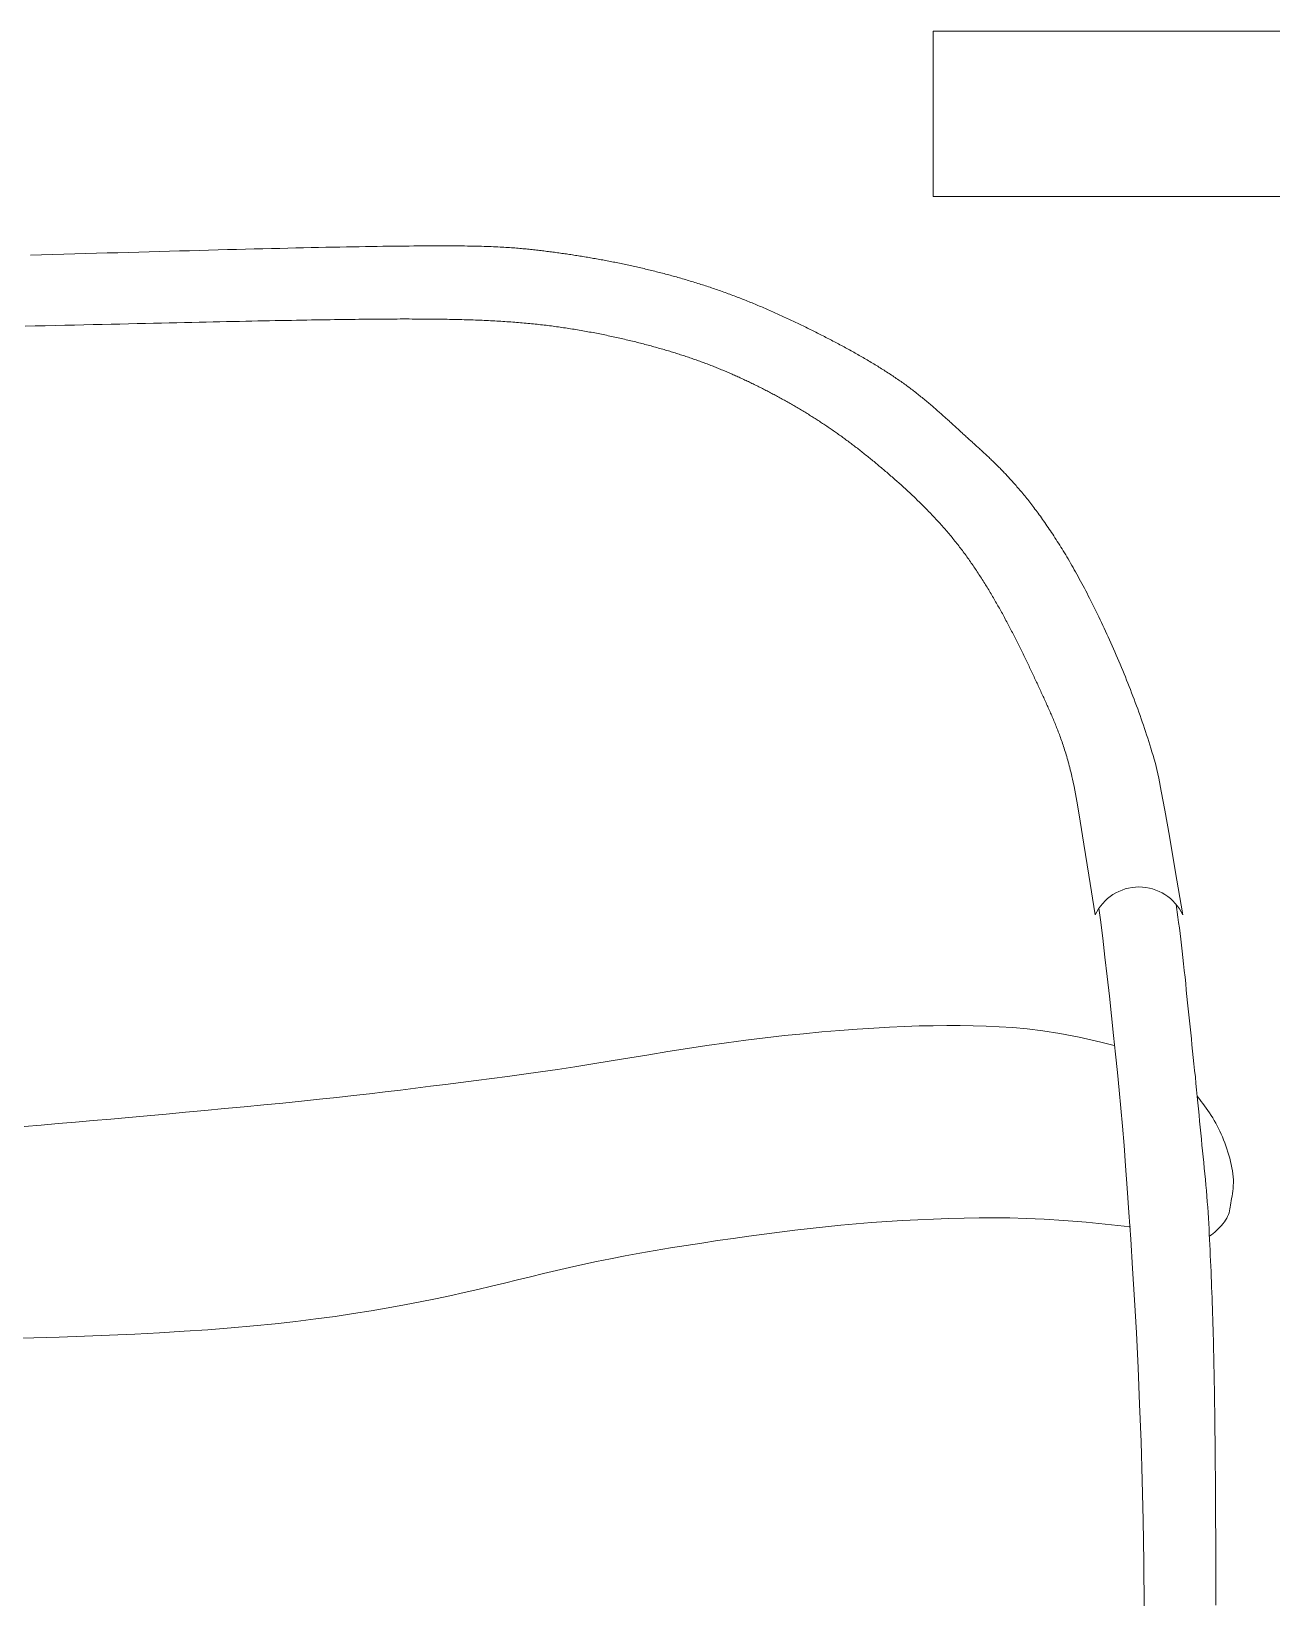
# Model space of a CAD drawing. Header units: metres. Extents: x -48 to 2360, y -1392 to 453.
# Drawn here: x 1305.0588 to 1305.3594, y 357.3294 to 357.709 of the extents above; entities that cross this region are included whole.
import ezdxf

# ---------------------------------------------------------------- set-up
doc = ezdxf.new("R2010")
doc.units = ezdxf.units.M
doc.layers.get('0').update_dxf_attribs({"color": 200})
doc.layers.add('corte3', color=215, linetype='Continuous', lineweight=5)

# ---------------------------------------------------------------- blocks, each defined once
blk = doc.blocks.new('mesas y sillas de cafeteria')
blk.add_lwpolyline([(49.97697261317171, -14.21144961716345), (49.97697261319445, -14.25144961716433), (50.77697261319099, -14.25144961659134), (50.77697261316916, -14.21144961659229)], close=True)
for points in [[(50.01623537028718, -14.42560469268574), (50.01470229270944, -14.41592952237625), (50.01350654990256, -14.40846112450163), (50.01260097421618, -14.40289040082098), (50.01193839800271, -14.39890825309703), (50.01147165361272, -14.39620558308525), (50.01115357339495, -14.39447329255563), (50.01093698970089, -14.39340228326182), (50.01077473488476, -14.39268345696655), (50.0106273462643, -14.39205848780875), (50.01048618102323, -14.39147213946126), (50.01035030132061, -14.39091994796581), (50.01021876930554, -14.39039744937327), (50.01009064713435, -14.38990017973083), (50.00996499696066, -14.38942367508207), (50.00984088094083, -14.38896347148329), (50.00971736122756, -14.38851510497261), (50.00959365575454, -14.38807482176708), (50.00946960557303, -14.38764170871946), (50.00934520751434, -14.38721556285054), (50.00922045840434, -14.38679618117931), (50.00909535508163, -14.38638336072654), (50.00896989436842, -14.38597689851122), (50.00884407310059, -14.38557659155413), (50.00871788810673, -14.38518223687061), (50.00859133621543, -14.38479363148144), (50.00846441426165, -14.38441057240561), (50.00833711906944, -14.38403285666755), (50.00820944747829, -14.38366028128075), (50.00808139630954, -14.38329264326603), (50.00795296240085, -14.38292973964781), (50.00782414257719, -14.38257136743778), (50.0076949336717, -14.38221732365855), (50.00756533251388, -14.38186740533274), (50.00743533593504, -14.38152140947386), (50.0073049407647, -14.38117913310452), (50.00717414383234, -14.38084037324552), (50.00704294197385, -14.38050492691218), (50.00691133201053, -14.38017259112712), (50.0067793107828, -14.37984316291113), (50.00664687511289, -14.37951643927954), (50.00651402183576, -14.37919221725315), (50.0063807477818, -14.37887029385092), (50.00624704977963, -14.37855046609548), (50.00611292465965, -14.37823253100214), (50.00597836925408, -14.37791628559353), (50.00584338039243, -14.37760152688679), (50.00570795490512, -14.3772880519009), (50.00557208962073, -14.37697565765666), (50.00543578139332, -14.37666414725027), (50.00529902713151, -14.37635334808874), (50.00516182377851, -14.37604309364542), (50.00502416826566, -14.3757332174082), (50.00488605752525, -14.37542355285586), (50.00474748849683, -14.37511393346904), (50.00460845811358, -14.37480419272833), (50.0044689633105, -14.37449416411255), (50.0043290010899, -14.37418370541673), (50.00418856873966, -14.37387277165544), (50.00404766361044, -14.37356134215406), (50.00390628305922, -14.37324939624523), (50.00376442443212, -14.37293691324885), (50.00362208508795, -14.37262387249939), (50.00347926237828, -14.37231025332221), (50.00333595365646, -14.37199603504087), (50.00319215629042, -14.37168120305978), (50.00304786772449, -14.37136576709599), (50.0029030854148, -14.37104974293288), (50.00275780681659, -14.37073314635927), (50.00261202939328, -14.37041599316581), (50.00246575059646, -14.3700982991395), (50.00231896788773, -14.36978008007281), (50.00217167872324, -14.36946135174912), (50.00202388056096, -14.36914212995907), (50.00187557085974, -14.36882243049513), (50.00172674707846, -14.36850226913884), (50.00157740666782, -14.36818166168268), (50.00142754709395, -14.36786062391548), (50.00127716580846, -14.36753917162423), (50.00112626027567, -14.36721732060141), (50.00097482794536, -14.36689508663039), (50.00082286628367, -14.36657248550182), (50.00067037273948, -14.36624953300816), (50.00051734477802, -14.36592624493278), (50.0003637798518, -14.36560263706451), (50.00020967542241, -14.36527872519582), (50.0000550289451, -14.36495452511372), (49.99989983787691, -14.36463005260157), (49.99974409967763, -14.36430532345912), (49.99958781180703, -14.36398035346429), (49.99943097171763, -14.36365515840953), (49.9992735768692, -14.36332975408732), (49.99911562472244, -14.36300415628102), (49.99895711273075, -14.36267838078129), (49.99879803835483, -14.36235244337513), (49.9986383990481, -14.36202635985319), (49.99847819227671, -14.3617001460043), (49.9983174154886, -14.36137381761728), (49.99815606614629, -14.36104739047551), (49.99799414170866, -14.36072088037508), (49.99783163963275, -14.3603943031012), (49.99766855737562, -14.36006767444087), (49.9975048923925, -14.35974101018655), (49.99734064214499, -14.35941432612526), (49.99717580408833, -14.35908763804218), (49.9970103756832, -14.3587609617316), (49.99684435438303, -14.35843431297872), (49.99667773765123, -14.35810770757053), (49.99651052293757, -14.3577811612995), (49.99634270770821, -14.35745468995265), (49.99617428941474, -14.35712830932243), (49.99600526551967, -14.35680203518859), (49.99583563347551, -14.35647588334905), (49.99566539055104, -14.35614986944347), (49.99549453322743, -14.35582400855492), (49.99532305779667, -14.35549831562821), (49.99515096054984, -14.35517280559361), (49.99497823777983, -14.35484749339594), (49.99480488577592, -14.35452239397455), (49.99463090082827, -14.35419752226699), (49.99445627923069, -14.35387289321261), (49.99428101649482, -14.35354852118326), (49.99410510502003, -14.35322441828976), (49.99392853643531, -14.3529005960736), (49.99375130236422, -14.35257706607263), (49.99357339442668, -14.35225383983379), (49.9933948042526, -14.35193092889676), (49.993215523461, -14.35160834479939), (49.99303554367634, -14.35128609909043), (49.99285485633391, -14.35096420316586), (49.99267345208227, -14.35064266786139), (49.9924913213772, -14.35032150386542), (49.99230845467901, -14.3500007218754), (49.99212484244163, -14.34968033257974), (49.99194047512628, -14.34936034667408), (49.99175534318874, -14.34904077484862), (49.9915694370884, -14.3487216277972), (49.9913827472792, -14.34840291621003), (49.99119526422237, -14.34808465078277), (49.99100697837366, -14.34776684220378), (49.99081788018975, -14.34744950117056), (49.99062796012822, -14.34713263837148), (49.99043720864847, -14.34681626449674), (49.99024561620627, -14.34650039024564), (49.99005317326191, -14.34618502630474), (49.98985987026663, -14.34587018337152), (49.98966569768436, -14.34555587213254), (49.98947064596905, -14.34524210328527), (49.98927470558101, -14.34492888751629), (49.98907786697509, -14.34461623552488), (49.98888012061252, -14.34430415799761), (49.9886814569436, -14.34399266562832), (49.98848186643409, -14.34368176911266), (49.98828133953521, -14.34337147914084), (49.98807986671, -14.34306180640488), (49.98787743840967, -14.34275276159678), (49.98767404509726, -14.34244435540859), (49.98746967722673, -14.34213659853413), (49.98726432525655, -14.34182950166542), (49.98705797964521, -14.34152307549448), (49.9868506308494, -14.34121733071333), (49.9866422693276, -14.340912278014), (49.98643288553558, -14.34060792809396), (49.98622246993091, -14.34030429163795), (49.98601101297299, -14.34000137933981), (49.9857985051176, -14.33969920189884), (49.98558493682413, -14.33939776999614), (49.98537029854651, -14.33909709433647), (49.98515458074689, -14.33879718560274), (49.98493777388012, -14.33849805449063), (49.98471986840104, -14.33819971169396), (49.98450085477452, -14.33790216790112), (49.98428072345177, -14.33760543380777), (49.98405946489038, -14.33730952010592), (49.98383706955156, -14.33701443749123), (49.98361352789198, -14.33672019664664), (49.98338883036649, -14.33642680827325), (49.98316296846224, -14.3361342828357), (49.98293593778453, -14.33584262991099), (49.98270773496188, -14.3355518588487), (49.98247835662642, -14.33526197899846), (49.98224779941029, -14.3349729997135), (49.98201605994655, -14.33468493034161), (49.98178313486096, -14.33439778023785), (49.98154902079023, -14.33411155874819), (49.98131371848012, -14.33382627433275), (49.9810772451392, -14.33354193187006), (49.98083962209967, -14.3332585353437), (49.98060087068461, -14.33297608873909), (49.9803610122226, -14.33269459604344), (49.98012006804038, -14.33241406123852), (49.97987805946559, -14.33213448830975), (49.97963500782407, -14.33185588124252), (49.97939093547393, -14.3315782437985), (49.97914586888419, -14.33130157884261), (49.97889983555888, -14.33102588902148), (49.97865286299657, -14.33075117697626), (49.97840497870129, -14.33047744534815), (49.97815621017071, -14.33020469678559), (49.97790658490612, -14.32993293392792), (49.97765613041156, -14.32966215941997), (49.97740487418469, -14.32939237590654), (49.97715284372953, -14.3291235860288), (49.97690006654466, -14.32885579242975), (49.97664657013138, -14.32858899775601), (49.97639238199099, -14.32832320464513), (49.9761375296257, -14.32805841574555), (49.97588204053318, -14.32779463369843), (49.97562594222018, -14.32753186115042), (49.97536926217981, -14.32727010073722), (49.97511202792248, -14.32700935511093), (49.97485426693947, -14.32674962690726), (49.97459600673938, -14.32649091877465), (49.97433727482075, -14.32623323335611), (49.97407809868309, -14.32597657329279), (49.9738185058286, -14.32572094122952), (49.97355852375586, -14.3254663398111), (49.9732981799707, -14.32521277167689), (49.97303750197079, -14.32496023947169), (49.97277651725653, -14.32470874583851), (49.97251525333286, -14.32445829342396), (49.97225373769652, -14.32420888486922), (49.97199199784973, -14.32396052281547), (49.97173006129469, -14.32371320990933), (49.97146795553181, -14.32346694879379), (49.97120570806146, -14.32322174211004), (49.97094334638405, -14.32297759250287), (49.9706808980045, -14.32273450261346), (49.97041839041867, -14.32249247509026), (49.97015585112877, -14.3222515125708), (49.96989330763881, -14.3220116176999), (49.96963078744648, -14.321772793126), (49.96936831805488, -14.32153504148664), (49.96910592696349, -14.32129836542663), (49.96884364167363, -14.32106276758896), (49.9685814896884, -14.32082825061843), (49.96831949850548, -14.32059481715623), (49.9680576956298, -14.32036246984717), (49.9677961085572, -14.32013121133787), (49.96753476479171, -14.31990104426404), (49.96727369183191, -14.31967197127597), (49.96701291587578, -14.31944399463646), (49.96675245786446, -14.31921711509494), (49.96649233743847, -14.31899133302795), (49.96623257423744, -14.31876664881383), (49.965973187901, -14.31854306282185), (49.96571419806696, -14.31832057543215), (49.96545562437041, -14.31809918701401), (49.96519748645642, -14.31787889794396), (49.96493979871684, -14.31765970708329), (49.96468255458512, -14.31744160724338), (49.96442574225057, -14.31722458972945), (49.96416934989975, -14.31700864583036), (49.96391336572287, -14.31679376685497), (49.96365777791198, -14.31657994409761), (49.96340257465181, -14.31636716885805), (49.96314774413349, -14.31615543243606), (49.96289327323848, -14.31594472575307), (49.96263914359952, -14.31573503821892), (49.96238533554606, -14.31552635886328), (49.96213182940573, -14.31531867671583), (49.96187860550071, -14.31511198080443), (49.96162564416318, -14.31490626016603), (49.96137292571893, -14.31470150382665), (49.96112043049106, -14.31449770081781), (49.96086813880811, -14.31429484016917), (49.96061603099861, -14.31409291091586), (49.9603640873911, -14.31389190207847), (49.96011228830776, -14.3136918026994), (49.95986061407621, -14.31349260180104), (49.95960904502499, -14.31329428841855), (49.95935756147992, -14.31309685157794), (49.95910614376862, -14.31290028031253), (49.95885477221782, -14.31270456365382), (49.95860342715332, -14.31250969062785), (49.95835208890367, -14.31231565026974), (49.95810073779194, -14.31212243160917), (49.95784935415122, -14.31193002367581), (49.95759791830369, -14.31173841549753), (49.95734641057516, -14.31154759611309), (49.95709481129416, -14.31135755454125), (49.95684310079014, -14.3111682798226), (49.95659125938892, -14.31097976098317), (49.95633926740993, -14.31079198705265), (49.95608710519173, -14.31060494706435), (49.95583475305193, -14.31041863004793), (49.95558219132272, -14.31023302503127), (49.95532940032626, -14.31004812104948), (49.95507636039565, -14.3098639071286), (49.95482305185124, -14.30968037230014), (49.95456945502428, -14.30949750559921), (49.95431555023879, -14.30931529605186), (49.95406131782238, -14.30913373268777), (49.9538067381045, -14.30895280453842), (49.95355179140915, -14.30877250063895), (49.95329645806123, -14.30859281001176), (49.95304071839291, -14.3084137216938), (49.95278455272546, -14.3082352247111), (49.95252794139105, -14.3080573080988), (49.95227086471186, -14.30787996088475), (49.95201330301552, -14.30770317210045), (49.95175523663147, -14.30752693077375), (49.95149664588553, -14.30735122593978), (49.9512375111035, -14.30717604662277), (49.9509778126112, -14.30700138185784), (49.95071753169486, -14.3068272211458), (49.95045665346333, -14.30665355587371), (49.95019516398679, -14.30648037789797), (49.94993304932996, -14.30630767907496), (49.94967029556119, -14.30613545126653), (49.94940688874976, -14.30596368632541), (49.9491428149604, -14.30579237611346), (49.94887806026327, -14.30562151248523), (49.94861261455299, -14.30545108918159), (49.94834648303458, -14.30528110748855), (49.94807967473571, -14.30511157056571), (49.94781219869128, -14.30494248158539), (49.94754406392804, -14.30477384370897), (49.94727527948089, -14.30460566010515), (49.94700585437931, -14.30443793393897), (49.9467357976564, -14.30427066837183), (49.94646511929386, -14.30410386704534), (49.94619383311419, -14.30393753548196), (49.94592195388668, -14.30377167966799), (49.94564949638243, -14.30360630560608), (49.94537647537345, -14.30344141928072), (49.94510290563358, -14.30327702668728), (49.94482880193391, -14.30311313382117), (49.94455417904373, -14.30294974667231), (49.94427905173961, -14.30278687123428), (49.94400343478901, -14.30262451349881), (49.94372734296758, -14.30246267946313), (49.94345079104369, -14.30230137511535), (49.94317379379299, -14.30214060644903), (49.94289636598569, -14.30198037945956), (49.94261852239379, -14.30182070013507), (49.94234027778566, -14.30166157447275), (49.9420616469406, -14.30150300846617), (49.94178264462698, -14.30134500810527), (49.94150328561318, -14.30118757937998), (49.94122358467666, -14.30103072828933), (49.94094355658945, -14.30087446082689), (49.9406632161199, -14.30071878297531), (49.94038257804004, -14.30056370073908), (49.94010165712371, -14.3004092201063), (49.9398204681429, -14.30025534706874), (49.939539025866, -14.30010208761996), (49.93925734507229, -14.29994944775353), (49.93897544052652, -14.29979743346121), (49.93869332700433, -14.29964605073656), (49.93841101927592, -14.29949530557315), (49.93812853211693, -14.29934520396091), (49.93784588029575, -14.29919575189888), (49.93756307858257, -14.29904695537152), (49.93728014175304, -14.29889882037605), (49.93699708458098, -14.29875135290786), (49.93671392183205, -14.29860455895323), (49.93643066828099, -14.29845844451484), (49.93614733870163, -14.29831301557351), (49.93586394786598, -14.29816827813011), (49.93558051054333, -14.29802423817637), (49.93529704150478, -14.29788090170405), (49.93501355552598, -14.2977382747049), (49.93473006737804, -14.29759636317249), (49.93444659183206, -14.29745517310221), (49.93416314365913, -14.29731471048217), (49.9338797376322, -14.2971749813114), (49.93359638852507, -14.29703599157619), (49.93331311110433, -14.29689774727376), (49.93302991871496, -14.29676025395929), (49.93274681895309, -14.29662351544903), (49.93246381798872, -14.29648753512083), (49.93218092199186, -14.29635231635257), (49.93189813712615, -14.29621786252574), (49.93161546956071, -14.2960841770182), (49.93133292546645, -14.29595126321146), (49.93105051100702, -14.29581912447975), (49.93076822661988, -14.2956877624656), (49.93048604978412, -14.29555717183212), (49.93020395225813, -14.29542734550341), (49.92992190578934, -14.29529827640545), (49.9296398821316, -14.29516995746235), (49.92935785303689, -14.29504238159643), (49.92907579025359, -14.29491554173183), (49.92879366553734, -14.2947894307963), (49.92851144920041, -14.29466404127561), (49.92822910582709, -14.29453936391656), (49.92794659856645, -14.2944153890312), (49.92766389056032, -14.29429210692797), (49.92738094496053, -14.2941695079171), (49.92709772491344, -14.29404758231067), (49.92681419356632, -14.29392632042072), (49.92653031406462, -14.29380571255388), (49.92624604956018, -14.29368574902401), (49.92596136319571, -14.29356642013954), (49.9256762181185, -14.29344771621254), (49.92539057747945, -14.29332962755143), (49.92510440442402, -14.29321214447009), (49.92481766209858, -14.29309525727513), (49.92453031365312, -14.2929789562786), (49.92424232223129, -14.29286323179258), (49.923953650984, -14.29274807412912), (49.92366426305398, -14.29263347359301), (49.92337412159304, -14.29251942049996), (49.92308318974756, -14.29240590515838), (49.92279143066298, -14.29229291787851), (49.92249880748659, -14.29218044897061), (49.92220528336748, -14.29206848874674), (49.92191082145564, -14.29195702752077), (49.9216153848929, -14.29184605559385), (49.92131893682563, -14.29173556328351), (49.92102144040655, -14.29162554089999), (49.9207228587793, -14.2915159787517), (49.9204231550948, -14.29140686715073), (49.92012229249758, -14.29129819640548), (49.91982023413584, -14.29118995682984), (49.91951694315503, -14.29108213873224), (49.91921238270334, -14.29097473242109), (49.91890651592894, -14.29086772821393), (49.91859930598002, -14.29076111641189), (49.91829071600205, -14.29065488733431), (49.91798070914228, -14.29054903128599), (49.91766924854983, -14.2904435385808), (49.91735629737013, -14.29033839952717), (49.91704181875048, -14.29023360443534), (49.91672577584086, -14.29012914361738), (49.91640813178492, -14.29002500738534), (49.91608884972993, -14.28992118604219), (49.91576789282863, -14.28981766990728), (49.91544522422282, -14.28971444928902), (49.91512080706343, -14.28961151449585), (49.91479460449318, -14.28950885584163), (49.91446657966208, -14.28940646363299), (49.91413669753183, -14.28930432883499), (49.91380493030101, -14.28920244503024), (49.91347125198536, -14.28910080645437), (49.91313563660606, -14.28899940734118), (49.91279805816794, -14.28889824192811), (49.91245849069492, -14.28879730444532), (49.91211690819637, -14.28869658913209), (49.91177328469075, -14.28859609022402), (49.91142760143612, -14.28849580457245), (49.91107986867519, -14.28839573949153), (49.91073010389027, -14.28829590491659), (49.91037832457278, -14.28819631078295), (49.910024548205, -14.28809696702228), (49.9096687922729, -14.28799788356628), (49.9093110742624, -14.28789907035207), (49.90895141165765, -14.28780053731498), (49.90858982376085, -14.28770229503425), (49.90822633710923, -14.28760435672302), (49.90786098006083, -14.28750673623654), (49.90749378096643, -14.28740944742822), (49.90712476817862, -14.28731250416604), (49.90675397005452, -14.28721592029797), (49.90638141494583, -14.28711970968834), (49.90600713120602, -14.28702388619422), (49.90563114718771, -14.28692846367085), (49.90525349124709, -14.28683345598074), (49.90487419173496, -14.28673887698096), (49.9044932770048, -14.28664474052675), (49.90411077541376, -14.28655106047881), (49.9037267153135, -14.28645785069602), (49.90334112505752, -14.28636512503363), (49.90295403299933, -14.28627289735414), (49.90256546749242, -14.2861811815128), (49.90217545688847, -14.28608999137032), (49.90178402954461, -14.28599934078011), (49.90139121381526, -14.28590924360105), (49.90099703804844, -14.28581971369749), (49.9006015306004, -14.28573076492285), (49.90020471982734, -14.28564241113418), (49.89980663408187, -14.28555466619218), (49.89940730171475, -14.28546754395575), (49.89900675108311, -14.28538105828011), (49.89860501053681, -14.28529522302415), (49.898202108433, -14.28521005205039), (49.89779807312425, -14.28512555921043), (49.89739293296498, -14.28504175836497), (49.89698671630231, -14.28495866337471), (49.89657945149975, -14.28487628809671), (49.89617116690533, -14.28479464638622), (49.89576189087438, -14.28471375210393), (49.89535165175676, -14.28463361910872), (49.8949404779114, -14.28455426125583), (49.8945283976891, -14.2844756924078), (49.89411543944516, -14.28439792642166), (49.89370163152944, -14.28432097714904), (49.89328700229817, -14.28424485845608), (49.89287158010666, -14.28416958419984), (49.89245539330568, -14.28409516823558), (49.89203847024783, -14.28402162442399), (49.89162083929295, -14.2839489666203), (49.8912025287882, -14.28387720868341), (49.89078356708796, -14.28380636447582), (49.89036398254939, -14.28373644785097), (49.88994380352324, -14.28366747266955), (49.8895230547032, -14.28359945223019), (49.88910174613648, -14.28353239760872), (49.88867988421225, -14.28346631931709), (49.88825747531882, -14.28340122787085), (49.88783452584175, -14.28333713378743), (49.88741104217206, -14.28327404758056), (49.88698703069531, -14.28321197976766), (49.88656249779888, -14.28315094085883), (49.88613743522728, -14.28309093914504), (49.88571177614813, -14.28303197399873), (49.88528543908706, -14.28297404256227), (49.88485834257153, -14.28291714197621), (49.8844304051172, -14.2828612693902), (49.88400154525607, -14.28280642194295), (49.88357168151106, -14.28275259677866), (49.88314073240417, -14.28269979104152), (49.88270861280307, -14.28264800131728), (49.88227522292163, -14.2825972219689), (49.88184045932303, -14.28254744678634), (49.88140421856133, -14.2824986695814), (49.88096639720152, -14.28245088414405), (49.88052689179676, -14.28240408428428), (49.88008559890568, -14.28235826379751), (49.87964241509053, -14.28231341648279), (49.8791972369072, -14.28226953614649), (49.87874996091614, -14.28222661658583), (49.87830048367232, -14.28218465159989), (49.877848701738, -14.28214363499319), (49.8773945116709, -14.28210356056115), (49.87693781002963, -14.28206442211012), (49.87647849337191, -14.28202621343371), (49.87601645825544, -14.28198892833825), (49.87555160124066, -14.28195256062281), (49.87508381888438, -14.28191710408828), (49.87461300774794, -14.28188255253372), (49.87413906438724, -14.28184889976183), (49.87366188536089, -14.28181613956986), (49.87318136723025, -14.28178426576233), (49.87269740655029, -14.2817532721383), (49.87220989988054, -14.28172315249685), (49.87171874378237, -14.28169390063886), (49.87122383480892, -14.2816655103652), (49.87072506952518, -14.28163797547677), (49.87022234448614, -14.28161128977808), (49.86971555625041, -14.28158544706275), (49.86920460137571, -14.28156044113348), (49.86868937642339, -14.28153626579478), (49.86816977795115, -14.2815129148421), (49.8676457025158, -14.28149038207812), (49.86711704667414, -14.28146866130555), (49.86658370699115, -14.28144774632165), (49.86604558002273, -14.2814276309291), (49.86550256232294, -14.28140830892517), (49.86495455045497, -14.28138977411618), (49.86440144097651, -14.28137202029575), (49.86384313044528, -14.28135504127022), (49.86327951542171, -14.28133883083865), (49.86271049246079, -14.28132338280011), (49.86213595812751, -14.28130869095548), (49.8615558089723, -14.28129474910384), (49.86096994156014, -14.28128155105151), (49.86037825244512, -14.2812690905921), (49.85978063818948, -14.28125736153015), (49.85917699534912, -14.28124635766653), (49.85856720807988, -14.28123607316411), (49.85795111092648, -14.28122650363366), (49.85732852602723, -14.28121764505704), (49.85669927552226, -14.28120949340519), (49.8560631815526, -14.28120204465449), (49.85542006625383, -14.28119529478499), (49.85476975177062, -14.28118923977308), (49.85411206024128, -14.28118387559334), (49.85344676419118, -14.28117919967008), (49.85277343769758, -14.28117521524109), (49.85209160522845, -14.28117192697573), (49.85140079124722, -14.28116933955971), (49.85070052022002, -14.28116745766965), (49.84999031660482, -14.28116628598946), (49.84926970487413, -14.28116582919392), (49.84853820948774, -14.28116609196513), (49.84779534250902, -14.28116707934714), (49.84704056638839, -14.28116879782829), (49.84627333116896, -14.28117125426797), (49.84549308690021, -14.28117445551834), (49.84469928362432, -14.28117840844061), (49.84389137139078, -14.2811831198851), (49.84306880024178, -14.28118859670576), (49.8422310202277, -14.28119484576382), (49.84137748138983, -14.28120187390959), (49.84050763377491, -14.28120968800431), (49.83962092743423, -14.28121829489646), (49.83871681240726, -14.2812277014491), (49.83779473874074, -14.28123791451071), (49.83685415648506, -14.28124894094071), (49.83589451568241, -14.28126078759306), (49.83491526638045, -14.28127346132533), (49.8339158586241, -14.28128696898966), (49.83289574245737, -14.28130131744183), (49.83185436793065, -14.28131651354124), (49.83079118508704, -14.28133256414185), (49.82970564397237, -14.28134947609942), (49.82859719463613, -14.28136725626246), (49.82746528711778, -14.28138591149764), (49.8263093714686, -14.28140544865346), (49.8251288977317, -14.28142587458569), (49.82392331595474, -14.28144719615375), (49.82269207618356, -14.28146942020794), (49.82143462846489, -14.2814925536095), (49.82015042284002, -14.28151660320873), (49.81883890936206, -14.28154157586323), (49.81749953807139, -14.28156747842695), (49.81613175901475, -14.28159431775748), (49.81473502223889, -14.28162210071241), (49.81330877779055, -14.28165083414206), (49.81185247571648, -14.281680524904), (49.81036556605795, -14.28171117985221), (49.80884749886627, -14.2817428058479), (49.80729772418363, -14.28177540973957), (49.8057156920604, -14.28180899838844), (49.80410085253698, -14.28184357864484), (49.80245265566464, -14.28187915736999), (49.80077055148286, -14.28191574141238), (49.79905399004292, -14.28195333763506), (49.79730242139158, -14.28199195288471), (49.79551529557011, -14.28203159402437), (49.79369206262618, -14.28207226790619), (49.79183217260834, -14.28211398138774), (49.78993507555879, -14.28215674132298), (49.78800027502893, -14.28220055290512), (49.78602748856883, -14.28224541467716), (49.7840164872332, -14.28229132351407), (49.78196704207767, -14.28233827630538), (49.77987892416058, -14.28238626992606), (49.77775190453121, -14.2824353012511), (49.77558575424973, -14.28248536716819), (49.77338024436722, -14.2825364645505), (49.77113535994431, -14.28258858363733), (49.76885194206898, -14.28264168804708), (49.76653104583329, -14.28269573476246), (49.76417372632113, -14.28275068076073), (49.76178103862821, -14.28280648301916), (49.75935403784479, -14.28286309851683), (49.7568937790611, -14.28292048422736)], [(49.75817624475258, -14.26572674083582), (49.76089219286132, -14.26564393841181), (49.76359197385773, -14.26556215892197), (49.76627443591224, -14.26548143920445), (49.76893842719528, -14.26540181608834), (49.77158279588093, -14.26532332641182), (49.77420639013781, -14.26524600700941), (49.77680805813816, -14.26516989471202), (49.7793866480506, -14.26509502636145), (49.7819410080474, -14.26502143878679), (49.7844699863017, -14.26494916882439), (49.78697243098122, -14.26487825330878), (49.78944719025549, -14.2648087290745), (49.7918931123013, -14.26474063295609), (49.79430904528544, -14.26467400179172), (49.79669383738019, -14.26460887241046), (49.79904633675596, -14.26454528164686), (49.80136539158138, -14.26448326634272), (49.80364985003416, -14.26442286332895), (49.80589856027655, -14.26436410943825), (49.80811037048534, -14.2643070415088), (49.81028418144069, -14.26425169470167), (49.81241910438348, -14.26419809750587), (49.81451430316065, -14.26414627674603), (49.81656894161824, -14.26409625923225), (49.81858218360958, -14.26404807178551), (49.82055319297888, -14.26400174122682), (49.82248113357764, -14.26395729437354), (49.82436516925827, -14.26391475804485), (49.8262046743157, -14.26387415237878), (49.82799986486316, -14.26383547081059), (49.82975116746002, -14.26379870008896), (49.83145900867021, -14.26376382696617), (49.83312381504948, -14.26373083820545), (49.83474601316175, -14.26369972055363), (49.83632602956914, -14.26367046076302), (49.83786429083193, -14.26364304558956), (49.83936127612469, -14.26361746012117), (49.84081767507087, -14.26359368275553), (49.84223422991363, -14.26357169023686), (49.84361168289161, -14.26355145929847), (49.84495077624433, -14.26353296668094), (49.8462522522068, -14.26351618912122), (49.84751685302217, -14.26350110335625), (49.84874532092817, -14.26348768612115), (49.84993839816252, -14.2634759141547), (49.85109682696839, -14.26346576419564), (49.85222134957985, -14.26345721297912), (49.85331270824008, -14.26345023724571), (49.85437164518862, -14.26344481372689), (49.85539890266136, -14.26344091916508), (49.85639522289694, -14.26343853029539), (49.85736134814124, -14.26343762385659), (49.85829802062472, -14.26343817658562), (49.85920598259418, -14.26344016522125), (49.86008597628279, -14.26344356649497), (49.86093874393282, -14.26344835714917), (49.8617650277838, -14.26345451392081), (49.86256557007437, -14.26346201354681), (49.86334111304222, -14.26347083276414), (49.86409239892691, -14.26348094830792), (49.86482016996979, -14.26349233691872), (49.86552516840766, -14.26350497533349), (49.86620813648096, -14.26351884028736), (49.86686981642924, -14.26353390852091), (49.86751095048839, -14.26355015676745), (49.86813228090341, -14.26356756176756), (49.86873454990655, -14.26358610025818), (49.86931849974371, -14.26360574897626), (49.86988487264989, -14.26362648465874), (49.87043441086553, -14.26364828404257), (49.87096785662743, -14.2636711238647), (49.87148595217968, -14.26369498086569), (49.87198943975818, -14.26371983177523), (49.87247906160246, -14.26374565333936), (49.87295555995206, -14.26377242229319), (49.87341967704378, -14.26380011536821), (49.87387215512172, -14.26382870931047), (49.87431373642266, -14.26385818085328), (49.87474516318161, -14.26388850673175), (49.87516717764356, -14.26391966368465), (49.87558052204622, -14.26395162845074), (49.87598593862913, -14.26398437776515), (49.87638416963, -14.26401788836847), (49.87677595728655, -14.264052136994), (49.87716202318825, -14.26408710112082), (49.87754300632059, -14.26412276116935), (49.8779195250163, -14.26415909830212), (49.87829219760624, -14.26419609368168), (49.87866164242041, -14.26423372847057), (49.87902847779515, -14.26427198382953), (49.87939332206224, -14.26431084091746), (49.87975679355168, -14.26435028090418), (49.88011942799494, -14.26439028789173), (49.88048143069773, -14.26443085779465), (49.88084292437179, -14.26447198947244), (49.88120403171433, -14.26451368178095), (49.88156487544165, -14.26455593358332), (49.88192557825005, -14.26459874373541), (49.88228626284763, -14.26464211109851), (49.88264705194433, -14.26468603453395), (49.88300804759001, -14.2647305136361), (49.88336926923785, -14.26477555094789), (49.88373071568185, -14.26482114975988), (49.88409238572694, -14.26486731334808), (49.88445427816714, -14.26491404500121), (49.88481639180372, -14.26496134800436), (49.88517872543707, -14.26500922563719), (49.88554127786392, -14.26505768118659), (49.88590404788283, -14.26510671793221), (49.88626703429509, -14.26515633915915), (49.88663023589561, -14.26520654815431), (49.88699365148841, -14.26525734819734), (49.88735727986841, -14.26530874257514), (49.88772111983417, -14.26536073456737), (49.8880851701897, -14.26541332746092), (49.8884494297281, -14.26546652453908), (49.88881389725339, -14.26552032908694), (49.88917857155957, -14.26557474438232), (49.88954345144793, -14.26562977371577), (49.88990853571795, -14.26568542036694), (49.89027382316908, -14.26574168761908), (49.89063931259716, -14.26579857875913), (49.89100500280529, -14.26585609706854), (49.89137089258838, -14.26591424582875), (49.89173698074683, -14.26597302832852), (49.89210326607918, -14.26603244784928), (49.89246974738671, -14.26609250767433), (49.89283642346436, -14.26615321108511), (49.89320329311613, -14.26621456136854), (49.89357035513876, -14.2662765618079), (49.89393760832809, -14.26633921568646), (49.89430505148539, -14.26640252628749), (49.89467268341104, -14.26646649689246), (49.89504050290179, -14.2665311307901), (49.89540850875801, -14.26659643126004), (49.89577669977643, -14.26666240158556), (49.89614507475835, -14.2667290450554), (49.89651363250323, -14.26679636494737), (49.89688237180781, -14.26686436454656), (49.89725129147064, -14.2669330471399), (49.89762039029392, -14.26700241600884), (49.89798966707258, -14.26707247443483), (49.89835912060607, -14.26714322570479), (49.89872874969842, -14.26721467310017), (49.89909855314363, -14.26728681990608), (49.89946852973935, -14.26735966940396), (49.89983867828869, -14.26743322488255), (49.90020899758838, -14.26750748962149), (49.90057948624417, -14.26758246688223), (49.90095014206963, -14.26765815984618), (49.90132096269554, -14.26773457166928), (49.90169194574355, -14.26781170550748), (49.90206308883444, -14.26788956451674), (49.90243438959442, -14.26796815185844), (49.90280584564698, -14.26804747068672), (49.90317745461925, -14.26812752416117), (49.9035492133462, -14.2682083153486), (49.90392111553865, -14.26828984699023), (49.90429315411893, -14.26837212173632), (49.90466532201026, -14.26845514223351), (49.90503761213768, -14.26853891113751), (49.90541001742622, -14.26862343109497), (49.90578253079639, -14.26870870475796), (49.90615514517322, -14.26879473478039), (49.90652785328257, -14.26888152378706), (49.90690064707542, -14.2689690743282), (49.90727351829173, -14.2690573889231), (49.90764645868694, -14.26914647009835), (49.90801946000738, -14.2692363203787), (49.90839251399939, -14.2693269422889), (49.90876561241475, -14.26941833835008), (49.90913874700254, -14.26951051108881), (49.90951190951, -14.26960346303167), (49.90988509168255, -14.26969719669614), (49.91025828527654, -14.26979171461244), (49.91063148203102, -14.26988701930168), (49.91100467370325, -14.26998311329226), (49.91137785203864, -14.27007999910165), (49.91175100878445, -14.27017767926009), (49.91212413569065, -14.27027615628867), (49.9124972245063, -14.27037543271217), (49.91287026698228, -14.27047551105534), (49.91324325486221, -14.27057639384111), (49.91361617989605, -14.27067808359789), (49.91398903383561, -14.27078058284314), (49.91436180842538, -14.27088389410528), (49.91473449541809, -14.27098801990905), (49.91510708655915, -14.2710929627774), (49.91547957360035, -14.27119872523326), (49.91585194828713, -14.27130530980503), (49.91622420236945, -14.27141271901201), (49.91659632759729, -14.27152095538077), (49.9169683157179, -14.27163002143425), (49.91734015847942, -14.27173991970085), (49.91771184763093, -14.27185065269805), (49.91808337492057, -14.27196222295606), (49.91845473210105, -14.27207463299783), (49.91882591091598, -14.27218788534265), (49.91919690311715, -14.27230198252073), (49.91956770044999, -14.27241692705502), (49.91993829466537, -14.27253272146845), (49.92030867751419, -14.27264936828578), (49.92067884074004, -14.27276687002995), (49.92104877609654, -14.27288522922572), (49.92141847533003, -14.27300444839784), (49.92178793018684, -14.27312453007471), (49.92215713241876, -14.27324547677199), (49.92252607377304, -14.27336729101808), (49.92289474600057, -14.27348997533954), (49.92326314084676, -14.27361353225933), (49.92363125006432, -14.27373796429856), (49.92399906539777, -14.27386327398381), (49.92436657886992, -14.27398946356334), (49.92473378357408, -14.27411653416129), (49.92510067288367, -14.27424448663078), (49.92546724016302, -14.27437332182672), (49.92583347878735, -14.27450304059312), (49.92619938211737, -14.27463364378673), (49.92656494352832, -14.2747651322552), (49.92693015638451, -14.27489750684981), (49.92729501513622, -14.27503076730864), (49.92765951855381, -14.27516490890412), (49.92802366648448, -14.27529992579184), (49.92838745877361, -14.27543581213104), (49.92875089527388, -14.27557256208274), (49.92911397583339, -14.27571016980073), (49.92947670030026, -14.27584862944423), (49.9298390685226, -14.27598793517427), (49.93020108061773, -14.27612808086451), (49.93056273778802, -14.27626905928264), (49.93092404149775, -14.2764108629126), (49.93128499322029, -14.2765534842365), (49.93164559441993, -14.27669691574374), (49.93200584656643, -14.27684114991644), (49.93236575113133, -14.27698617924034), (49.93272530957893, -14.27713199619757), (49.93308452337897, -14.27727859327752), (49.93344339400119, -14.27742596295866), (49.93380192291443, -14.27757409773221), (49.9341601115857, -14.27772299007847), (49.93451796148565, -14.27787263248501), (49.93487547408131, -14.27802301743395), (49.93523265083968, -14.27817413741286), (49.93558949323233, -14.27832598490386), (49.93594600272718, -14.2784785523927), (49.93630218079215, -14.27863183236695), (49.93665802889791, -14.27878581730693), (49.93701354850964, -14.27894049969836), (49.937368741098, -14.27909587202885), (49.93772360813, -14.27925192677867), (49.93807815107539, -14.27940865643723), (49.93843237140572, -14.27956605348663), (49.93878627058348, -14.27972411041083), (49.93913985008203, -14.27988281969738), (49.93949311136839, -14.28004217382841), (49.93984605590958, -14.2802021652933), (49.94019868517717, -14.28036278657055), (49.94055100063724, -14.2805240301459), (49.94090300376047, -14.28068588850874), (49.94125469601386, -14.2808483541412), (49.94160607886624, -14.2810114195272), (49.94195715378464, -14.28117507715069), (49.94230792224243, -14.28133931949924), (49.94265838570482, -14.28150413905314), (49.94300854564062, -14.28166952830543), (49.94335840351869, -14.28183547973458), (49.94370796080693, -14.28200198582454), (49.94405721897692, -14.28216903906286), (49.94440617949203, -14.28233663193168), (49.94475484382474, -14.28250475692039), (49.94510321344114, -14.28267340650746), (49.94545128981281, -14.2828425731841), (49.94579907440675, -14.28301224943061), (49.9461465686918, -14.28318242773457), (49.94649377413771, -14.2833531005781), (49.94684069221057, -14.28352426044694), (49.9471873236771, -14.2836959000233), (49.94753366651003, -14.28386801277702), (49.94787971796814, -14.28404059237801), (49.94822547531658, -14.28421363249436), (49.94857093582323, -14.28438712678872), (49.94891609675415, -14.28456106893464), (49.94926095536994, -14.28473545260022), (49.94960550893938, -14.2849102714481), (49.94994975192549, -14.28508551993764), (49.95029366757899, -14.28526119568414), (49.95063723635303, -14.28543729708144), (49.95098043869893, -14.28561382253429), (49.95132325506893, -14.28579077044014), (49.95166566591161, -14.28596813920558), (49.95200765167829, -14.28614592722079), (49.95234919282211, -14.28632413289415), (49.952690269095, -14.28650275481959), (49.95303085744217, -14.28668179238593), (49.95337093411399, -14.28686124517299), (49.95371047535627, -14.28704111276784), (49.95404945741757, -14.28722139475212), (49.95438785654642, -14.28740209071111), (49.95472564899046, -14.28758320022462), (49.95506281099642, -14.28776472287791), (49.95539931881103, -14.28794665825626), (49.95573514868647, -14.28812900593948), (49.95607027686583, -14.28831176551466), (49.95640467960038, -14.28849493656162), (49.95673833313322, -14.28867851866744), (49.95707121371834, -14.28886251141375), (49.95740329759974, -14.28904691438584), (49.95773456102779, -14.28923172716168), (49.95806498024649, -14.28941694933201), (49.95839453150529, -14.28960258047664), (49.95872319105456, -14.28978862017721), (49.9590509351392, -14.28997506801898), (49.95937774000686, -14.2901619235854), (49.95970358190698, -14.29034918646357), (49.9600284370872, -14.29053685623148), (49.96035228179335, -14.2907249324744), (49.96067509227669, -14.29091341477579), (49.96099684478031, -14.2911023027209), (49.9613175155564, -14.29129159588774), (49.96163708085078, -14.29148129386522), (49.96195551691108, -14.29167139623678), (49.96227279998675, -14.29186190258224), (49.9625889063218, -14.29205281248869), (49.96290381216932, -14.29224412553776), (49.96321749377512, -14.29243584131109), (49.96352992738321, -14.29262795939576), (49.96384108924667, -14.2928204793734), (49.9641509556086, -14.29301340082566), (49.96445950272027, -14.29320672333961), (49.96476670683023, -14.29340044649507), (49.9650725441843, -14.29359456988095), (49.9653769910301, -14.29378909307343), (49.96568002361437, -14.29398401566141), (49.96598161818929, -14.2941793372247), (49.96628175099704, -14.29437505735223), (49.9665803982889, -14.29457117562197), (49.96687753631431, -14.2947676916192), (49.96717314131547, -14.29496460492555), (49.96746718954546, -14.29516191512812), (49.96775965724828, -14.29535962181035), (49.96805052185209, -14.29555772398453), (49.96833976548896, -14.29575621839285), (49.96862737147239, -14.29595510121362), (49.96891332310861, -14.2961543686215), (49.96919760371111, -14.29635401678752), (49.96948019659249, -14.29655404188998), (49.96976108506078, -14.29675444010354), (49.9700402524295, -14.29695520760106), (49.97031768671695, -14.29715633828891), (49.97059339477801, -14.29735781697491), (49.97086738817961, -14.2975596262022), (49.97113967847963, -14.29776174851213), (49.97141027724501, -14.2979641664424), (49.9716791960418, -14.29816686253616), (49.97194644643332, -14.29836981933477), (49.97221203997742, -14.29857301937591), (49.97247598942249, -14.29877644463159), (49.97273831221446, -14.29898007480188), (49.97299902697978, -14.29918388902115), (49.97325815234763, -14.29938786642015), (49.97351570694536, -14.29959198613142), (49.97377170939853, -14.2997962272857), (49.97402617833177, -14.30000056901554), (49.97427913237789, -14.30020499044986), (49.97453059015697, -14.30040947072303), (49.97478057030185, -14.30061398897124), (49.97502909143714, -14.30081852431795), (49.9752761721893, -14.30102305590299), (49.97552183118569, -14.30122756284982), (49.97576608705367, -14.30143202429826), (49.97600895841879, -14.30163641937725), (49.97625046391022, -14.3018407272175), (49.97649062215532, -14.30204492694975), (49.97672945177874, -14.30224899770838), (49.97696697140782, -14.30245291862593), (49.97720319967175, -14.30265666883315), (49.97743815519516, -14.30286022746259), (49.97767185660632, -14.30306357364316), (49.97790432253078, -14.30326668651105), (49.97813557159679, -14.30346954519337), (49.97836562243083, -14.30367212882629), (49.97859449366024, -14.30387441654057), (49.97882220391148, -14.30407638746692), (49.9790487718119, -14.30427802073791), (49.97927421598888, -14.30447929548609), (49.97949855506977, -14.30468019084037), (49.97972180767738, -14.30488068593513), (49.97994399244544, -14.30508075990474), (49.98016512799677, -14.30528039187629), (49.98038523295872, -14.30547956098417), (49.98060432595685, -14.30567824636091), (49.98082242562214, -14.30587642713544), (49.98103955057923, -14.30607408244214), (49.98125571945548, -14.30627119141354), (49.98147095087734, -14.30646773317858), (49.98168526347308, -14.30666368687162), (49.98189867586643, -14.30685903162339), (49.98211120668839, -14.30705374656645), (49.98232287456267, -14.30724781082972), (49.98253369811846, -14.30744120354939), (49.98274369598221, -14.30763390385619), (49.98295288678219, -14.30782589087903), (49.98316128914121, -14.30801714375593), (49.98336892168936, -14.30820764161399), (49.9835758035033, -14.3083973662815), (49.98378195546047, -14.30858631036426), (49.98398739888216, -14.30877446917293), (49.98419215509875, -14.30896183800724), (49.98439624543062, -14.30914841217236), (49.98459969120904, -14.3093341869735), (49.9848025137544, -14.3095191577122), (49.98500473439617, -14.30970331969729), (49.98520637625825, -14.30988667901329), (49.98540746966228, -14.3100692848675), (49.98560804672343, -14.31025119725928), (49.98580813956869, -14.31043247618072), (49.98600778031596, -14.31061318162574), (49.98620700108222, -14.31079337358824), (49.98640583399265, -14.31097311206031), (49.98660431116514, -14.3111524570395), (49.98680246517051, -14.31133147121363), (49.98700033037494, -14.31151022804988), (49.98719794160024, -14.31168880371661), (49.9873953336637, -14.31186727438399), (49.98759254138622, -14.31204571621493), (49.98778959958599, -14.31222420537233), (49.98798654307848, -14.3124028180282), (49.98818340668549, -14.31258163034545), (49.98838022522705, -14.31276071849061), (49.98857703352132, -14.31294015863205), (49.98877386638378, -14.31312002693267), (49.98897075863624, -14.31330039956083), (49.98916774509871, -14.31348135268308), (49.98936486058756, -14.31366296246415), (49.98956213992278, -14.31384530507239), (49.98975961792257, -14.31402845667071), (49.98995732940512, -14.31421249342748), (49.99015530919223, -14.31439749150923), (49.99035359210029, -14.3145835270825), (49.9905522129493, -14.31477067631022), (49.99075120655652, -14.31495901536073), (49.99095060774289, -14.3151486204024), (49.99115045132476, -14.31533956759813), (49.99135077212122, -14.31553193311629), (49.99155160495411, -14.3157257931216), (49.99175298464161, -14.31592122378242), (49.9919549460019, -14.31611830126167), (49.99215752385044, -14.31631710172951), (49.99236075300996, -14.31651770134704), (49.99256466829956, -14.31672017628807), (49.9927693045347, -14.31692460271006), (49.99297469653811, -14.317131056785), (49.99318087912616, -14.31733961467762), (49.99338788711884, -14.31755035255264), (49.99359575533344, -14.31776334657843), (49.99380451859088, -14.31797867291971), (49.99401421170751, -14.31819640774302), (49.99422486950425, -14.3184166272149), (49.99443652680202, -14.31863940750554), (49.99464921841445, -14.31886482477239), (49.99486297916428, -14.31909295518926), (49.99507784386788, -14.31932387491543), (49.99529384734524, -14.31955766012652), (49.99551102441637, -14.31979438698181), (49.99572940989856, -14.32003413164784), (49.99594903861089, -14.3202769702948), (49.99616994537246, -14.32052297908194), (49.99639216500145, -14.3207722341831), (49.99661573111644, -14.32102481127004), (49.99684067251746, -14.32128078405549), (49.99706701681043, -14.32154022576287), (49.99729479159123, -14.32180320961197), (49.99752402447211, -14.32206980882802), (49.99775474304261, -14.3223400966308), (49.99798697491224, -14.32261414624372), (49.9982207476769, -14.32289203089022), (49.99845608413216, -14.32317382182919), (49.99869298781869, -14.32345958246697), (49.99893145746955, -14.32374937424902), (49.99917149181692, -14.32404325862626), (49.99941308959569, -14.32434129704052), (49.9996562495362, -14.32464355093907), (49.99990097037244, -14.32495008176556), (50.00014725083565, -14.32526095097273), (50.00039508845657, -14.32557621950946), (50.00064447595378, -14.3258959463692), (50.00089540483805, -14.32622019005794), (50.0011478666338, -14.32654900907437), (50.00140185284636, -14.32688246191901), (50.00165735499741, -14.32722060709602), (50.00191436460136, -14.32756350310956), (50.00217287317082, -14.32791120845832), (50.00243287222384, -14.32826378164282), (50.00269435327664, -14.32862128116903), (50.00295730784092, -14.32898376553749), (50.00322172743199, -14.32935129324869), (50.00348760356974, -14.32972392280499), (50.00375492776584, -14.33010171271235), (50.00402369153471, -14.33048472146766), (50.00429388639623, -14.33087300757506), (50.00456550386207, -14.33126662953509), (50.00483853544847, -14.3316656458519), (50.00511297267076, -14.332070115026), (50.00538880704244, -14.33248009555973), (50.00566603008065, -14.33289564595543), (50.00594463330344, -14.33331682471362), (50.00622460822069, -14.33374369033845), (50.00650594635044, -14.33417630133044), (50.00678863920893, -14.33461471619012), (50.00707267831149, -14.33505899342163), (50.00735805516979, -14.33550919152913), (50.00764476130189, -14.3359653690095), (50.00793278822402, -14.33642758436872), (50.00822212745061, -14.33689589610731), (50.00851277049424, -14.33737036272396), (50.0088047088766, -14.33785104272647), (50.00909793410665, -14.33833799461354), (50.00939243770245, -14.3388312768875), (50.00968821117931, -14.3393309480507), (50.00998524605257, -14.33983706660365), (50.01028353383754, -14.34034969105232), (50.01058306604773, -14.34086887989179), (50.0108838342021, -14.34139469163347), (50.01118582981235, -14.34192718477061), (50.0114890443956, -14.34246641780919), (50.01179346946537, -14.34301244924973), (50.01209909654062, -14.34356533759819), (50.01240591713486, -14.34412514134965), (50.01271392276158, -14.34469191901007), (50.01302310493793, -14.34526572908362), (50.01333345517833, -14.34584663006717), (50.01364496499809, -14.34643468046852), (50.01395762258653, -14.34702993113206), (50.01427140281066, -14.34763240230495), (50.01458627721058, -14.34824210658189), (50.01490221732911, -14.34885905655574), (50.01521919470997, -14.34948326482117), (50.01553718088871, -14.35011474396924), (50.0158561474118, -14.35075350659281), (50.01617606582022, -14.35139956528838), (50.01649689433452, -14.35205290204067), (50.01681853791888, -14.35271337641461), (50.01714088821609, -14.35338081736882), (50.01746383687259, -14.35405505386552), (50.01778727553483, -14.3547359148597), (50.01811109584469, -14.3554232293136), (50.01843518944315, -14.35611682618401), (50.01875944798394, -14.35681653443316), (50.01908375977564, -14.35752217536174), (50.01940799981912, -14.35823353967862), (50.0197320397865, -14.35895041043113), (50.02005575134808, -14.35967257067023), (50.02037900617415, -14.36039980344503), (50.02070167593502, -14.36113189180651), (50.02102363230097, -14.3618686188056), (50.0213447469423, -14.36260976749327), (50.02166489153115, -14.36335512091682), (50.02198393773779, -14.36410446213085), (50.02230175723071, -14.36485757418268), (50.02261822168293, -14.36561424012325), (50.02293320276385, -14.36637424300534), (50.02324657214467, -14.36713736587626), (50.02355820149114, -14.36790339178697), (50.02386796248265, -14.36867210379023), (50.02417572678496, -14.36944328493337), (50.02448136606563, -14.37021671826733), (50.02478475200132, -14.37099218684125), (50.02508575625779, -14.37176947371154), (50.02538425050716, -14.37254836192005), (50.02568010642426, -14.3733286345232), (50.02597319567121, -14.37411007457013), (50.0262633899265, -14.37489246510995), (50.02655056085314, -14.37567558919363), (50.02683458012689, -14.37645922987213), (50.02711531941895, -14.37724317019456), (50.02739265039691, -14.37802719321189), (50.02766644473195, -14.37881108197507), (50.02793657409711, -14.37959461953506), (50.02820291015905, -14.38037758893915), (50.02846532459262, -14.38115977324196), (50.02872395416398, -14.38194193961681), (50.02897999606193, -14.38272879175929), (50.02923491256024, -14.38352601747647), (50.02949016594266, -14.38433930458996), (50.02974721849296, -14.38517434091591), (50.03000753249307, -14.38603681426684), (50.03027257022313, -14.38693241246438), (50.03054379396508, -14.3878668233192), (50.03083122941916, -14.38890077916039), (50.03117915596067, -14.39031519035052), (50.03164041638502, -14.39244601176142), (50.03226785348397, -14.39562919826494), (50.03311431005295, -14.40020070473656), (50.03423262888737, -14.40649648604813), (50.03567565277899, -14.41485249706784), (50.03749622452324, -14.42560469267119)], [(50.01716731231681, -14.42395967813172), (50.01753086658664, -14.42680203545751), (50.01807194897174, -14.43120876475223), (50.01861685798303, -14.4358040100924), (50.01915964020463, -14.44052341150746), (50.01969434222065, -14.44530260901956), (50.02021501061972, -14.45007724266361), (50.02071569198506, -14.45478295246357), (50.02119043290168, -14.45935537845071), (50.02163543588449, -14.46375804740092), (50.02205552718351, -14.46806603309597), (50.02245768896591, -14.47238229606955), (50.02284890341525, -14.4768097968481), (50.02323615270416, -14.4814514959744), (50.02362641901072, -14.48641035397304), (50.02402668450941, -14.49178933137955), (50.02444393137648, -14.4976913887258), (50.02488205162535, -14.50419325541952), (50.02533257660707, -14.51126673637918), (50.02578394751527, -14.51885740539547), (50.02622460553903, -14.52691083625905), (50.02664299186745, -14.53537260276607), (50.02702754769325, -14.54418827870904), (50.02736671420371, -14.55330343788046), (50.02764893258882, -14.56266365406918), (50.02786551856025, -14.57228327982557), (50.02801928589815, -14.58245178270408), (50.02811592290072, -14.59352740901886)], [(50.04548043016257, -14.59284479705821), (50.04548041848193, -14.59056829548899), (50.04547961510525, -14.58838129849391), (50.04547804956655, -14.58627792072002), (50.04547575139168, -14.58425227683074), (50.04547275011282, -14.58229848147312), (50.04546907526037, -14.58041064930694), (50.04546475461302, -14.5785830483801), (50.04545980895455, -14.57681056033107), (50.04545425731976, -14.57508822019918), (50.04544811874166, -14.57341106301465), (50.04544141225142, -14.57177412382225), (50.04543415688477, -14.5701724376504), (50.04542637167469, -14.56860103953659), (50.04541807565238, -14.56705496452378), (50.04540928086044, -14.56552986122915), (50.04539997133543, -14.56402383262866), (50.04539012412988, -14.56253559529068), (50.04537971628997, -14.56106386577449), (50.04536872486369, -14.55960736064662), (50.04535712689812, -14.55816479647001), (50.04534489944035, -14.55673488980938), (50.04533201953654, -14.55531635722946), (50.04531846248847, -14.55390806868854), (50.04530419659113, -14.55250950773916), (50.04528918839969, -14.55112031132558), (50.04527340446384, -14.54974011639024), (50.045256811336, -14.54836855988469), (50.04523937556496, -14.54700527875139), (50.04522106370041, -14.54564990993822), (50.04520184229386, -14.54430209038765), (50.04518167790047, -14.54296145704939), (50.04516053706811, -14.54162764686589), (50.04513838634739, -14.54030029678688), (50.0451151922889, -14.53897904375481), (50.04509092144235, -14.53766352471939), (50.04506554036288, -14.53635337662126), (50.04503901559838, -14.53504823641197), (50.04501131370216, -14.53374774103213), (50.0449824012203, -14.5324515274333), (50.04495224470975, -14.53115923255609), (50.04492081071749, -14.52987049334843), (50.04488806579229, -14.5285849467582), (50.04485397649205, -14.52730222972787), (50.0448185093619, -14.52602197920532), (50.04478163095609, -14.52474383213485), (50.04474330782341, -14.52346742546797), (50.04470350651627, -14.52219239613987), (50.04466219358164, -14.52091838110573), (50.04461933557559, -14.51964501730981), (50.0445748990478, -14.51837194169457), (50.04452885054616, -14.51709879120972), (50.04448115662763, -14.51582520279771), (50.04443178383553, -14.51455081340828), (50.04438069872594, -14.51327525998204), (50.04432786784764, -14.51199817947054), (50.04427325775487, -14.51071920881441), (50.04421683499368, -14.50943798496519), (50.0441585661174, -14.50815414486533), (50.04409841767756, -14.50686732546092), (50.04403635622384, -14.50557716369804), (50.04397234830776, -14.50428329652095), (50.04390636048083, -14.50298536087939), (50.04383819937993, -14.50168299371762), (50.04376703199796, -14.50037583197991), (50.04369186541044, -14.49906351261234), (50.04361170669745, -14.49774567256463), (50.04352556293543, -14.49642194877742), (50.04343244120628, -14.49509197820043), (50.04333134858553, -14.49375539777793), (50.04322129215234, -14.49241184445418), (50.043101716411, -14.4910609504368), (50.04297381558354, -14.48970232896681), (50.04283922131253, -14.48833558853585), (50.04269956524604, -14.48696033765009), (50.04255647903028, -14.48557618480481), (50.04241159431422, -14.48418273849529), (50.04226654273862, -14.48277960722407), (50.04212295595244, -14.48136639948825), (50.04198202081898, -14.47994256282618), (50.04184314505892, -14.47850690094856), (50.04170529161547, -14.47705805659643), (50.0415674234273, -14.47559467252358), (50.04142850342851, -14.47411539147652), (50.04128749456322, -14.47261885620173), (50.04114335976828, -14.47110370944938), (50.040995061986, -14.46956859396596), (50.04084191811216, -14.46801350171154), (50.04068466087938, -14.46644382150953), (50.04052437697919, -14.46486629139326), (50.04036215310316, -14.46328764939608), (50.04019907594557, -14.46171463355313), (50.04003623219432, -14.46015398189775), (50.03987470854645, -14.45861243246509), (50.03971559168622, -14.45709672328849), (50.03955965338628, -14.45561095475387), (50.03940640571363, -14.45414867662839), (50.03925504581548, -14.45270080103728), (50.03910477083355, -14.45125824010211), (50.0389547779132, -14.44981190594262), (50.03880426420073, -14.44835271068405), (50.03865242683514, -14.44687156644068), (50.03849846296816, -14.44535938533954), (50.03834174063013, -14.44381065278321), (50.03818231140667, -14.44223414732187), (50.03802039777929, -14.44064222078305), (50.03785622222404, -14.4390472250052), (50.03769000721968, -14.43746151181222), (50.03752197524136, -14.43589743304256), (50.03735234876603, -14.43436734052375), (50.03718135027702, -14.43288358609243), (50.0370091300947, -14.43145465382622), (50.03683554994586, -14.43007355683949), (50.03666039940163, -14.42872944048577), (50.03648346803584, -14.42741145013133), (50.03630454542235, -14.42610873113154), (50.03587734087068, -14.42304652092207)], [(49.75665809044949, -14.47683937025613), (49.76077225592235, -14.4765129247553), (49.76491699520466, -14.47617250274197), (49.76910350517028, -14.47581843055195), (49.77334298269579, -14.47545103452103), (49.77764662465324, -14.47507064099045), (49.78202562792376, -14.47467757629238), (49.78649118937847, -14.47427216676442), (49.79105450589668, -14.47385473874783), (49.79571862357625, -14.47342589754044), (49.80045398542552, -14.47298736431367), (49.80522288368502, -14.47254113920826), (49.80998761058618, -14.47208922235586), (49.81471045836224, -14.47163361389721), (49.81935371925192, -14.47117631396759), (49.82387968548846, -14.47071932270592), (49.82825064930967, -14.47026464024748), (49.83243998599482, -14.46981372916343), (49.83646540302198, -14.46936590176301), (49.8403556909152, -14.46891993278587), (49.84413964020041, -14.46847459697346), (49.84784604139804, -14.46802866906728), (49.85150368503491, -14.46758092380696), (49.85514136163238, -14.4671301359358), (49.85878786171997, -14.46667508019527), (49.8624688498976, -14.46621386520019), (49.86619748709199, -14.46574193507331), (49.86998380830573, -14.46525406780347), (49.87383784854956, -14.46474504138678), (49.8777696428233, -14.46420963381752), (49.88178922613133, -14.46364262308816), (49.88590663348077, -14.46303878719118), (49.89013189987872, -14.46239290412632), (49.89447084329913, -14.46170267005436), (49.89891241362329, -14.4609774538385), (49.90344134369752, -14.46022954250839), (49.90804236637723, -14.45947122309917), (49.91270021450782, -14.45871478264235), (49.91739962093925, -14.45797250816941), (49.92212531852329, -14.4572566867173), (49.9268620401117, -14.45657960531025), (49.93159302867298, -14.45595153255999), (49.93629556765609, -14.45537466333917), (49.94094545063126, -14.45484917409885), (49.945518471166, -14.45437524129375), (49.94999042283052, -14.453953041364), (49.95433709919507, -14.45358275076433), (49.95853429382714, -14.45326454594579), (49.96255780029514, -14.45299860335399), (49.96639170465733, -14.4527846609908), (49.97005326290218, -14.45262070306126), (49.97356802350896, -14.45250427531755), (49.97696153496054, -14.4524329235137), (49.98025934573252, -14.45240419340735), (49.98348700430051, -14.45241563075251), (49.98667005914922, -14.45246478130321), (49.98983405875333, -14.45254919081708), (49.99301616588764, -14.45267359818899), (49.99630000048819, -14.4528715149354), (49.99978079679659, -14.45318364569721), (50.00355378904987, -14.45365069513718), (50.00771421147874, -14.45431336789807), (50.01235729832297, -14.45521236864261), (50.01757828381687, -14.45638840201718), (50.02088215209005, -14.45722571493752)], [(50.04393128592255, -14.50347562735988), (50.04404518633328, -14.50339281613924), (50.04440879664526, -14.50311886796044), (50.04480890268769, -14.50280456567816), (50.04522982043909, -14.50245707798604), (50.04565586588342, -14.50208357358133), (50.04607328518705, -14.5016904924214), (50.04647604528964, -14.5012813595331), (50.04686004332507, -14.50085897121608), (50.04722117642177, -14.5004261237591), (50.04755534171545, -14.49998561346365), (50.0478584363309, -14.49954023661849), (50.04812635740382, -14.49909278952146), (50.04835500205991, -14.49864606846677), (50.04854212017472, -14.49820177036963), (50.04869287257316, -14.49775719461104), (50.04881427281998, -14.49730854119662), (50.04891333447904, -14.49685201013381), (50.04899707111599, -14.4963838014246), (50.0490724962965, -14.49590011507098), (50.04914662358715, -14.4953971510804), (50.04922646655268, -14.49487110945665), (50.04931678439516, -14.49431903602635), (50.04941331888313, -14.49374135989638), (50.04950955742697, -14.49313935600003), (50.04959898743164, -14.49251429926881), (50.04967509630296, -14.49186746463238), (50.04973137145134, -14.49120012702588), (50.04976130028444, -14.49051356137898), (50.04975837020538, -14.48980904261953), (50.04971775261492, -14.48908809938985), (50.04964135486625, -14.48835327513734), (50.04953276829747, -14.48760736702206), (50.04939558425485, -14.48685317219497), (50.04923339408015, -14.48609348781974), (50.04904978911327, -14.48533111104916), (50.04884836069778, -14.48456883903964), (50.04863270017722, -14.48380946894576), (50.04840573874662, -14.48305551189878), (50.04816776702864, -14.48230833491471), (50.04791841550195, -14.48156901898255), (50.04765731463885, -14.48083864508953), (50.04738409491893, -14.48011829422103), (50.0470983868172, -14.47940904737334), (50.04679982081052, -14.47871198552821), (50.04648802737574, -14.47802818967648), (50.04616281097242, -14.47735841086433), (50.0458246719927, -14.47670208038471), (50.04547428481601, -14.47605829958775), (50.04511232381356, -14.47542616982537), (50.0447394633602, -14.47480479244405), (50.04435637783627, -14.47419326879753), (50.0439637416157, -14.47359070023958), (50.04356222907609, -14.47299618811849), (50.04315377710191, -14.47241037787899), (50.04274537264973, -14.47184009136799), (50.04234526517848, -14.47129369451977), (50.04196170415435, -14.47077955327404), (50.04160293903715, -14.47030603357416), (50.04127721929399, -14.46988150134712), (50.04099279438651, -14.46951432253991), (50.04098927221185, -14.46950980197471)], [(49.75290667334593, -14.52823956575048), (49.75897972774783, -14.52808356328205), (49.7650991499695, -14.52790063895918), (49.77124119211203, -14.52768874490721), (49.77737432166487, -14.52744547274415), (49.78346700610564, -14.52716841410074), (49.78948771292016, -14.52685516059501), (49.79540490959153, -14.52650330385404), (49.80118706360372, -14.52611043550314), (49.80680264243892, -14.52567414716395), (49.81222590643029, -14.52519301800567), (49.81745428730483, -14.52466957737852), (49.82249100963872, -14.52410734218211), (49.82733929801179, -14.52350982930875), (49.83200237700112, -14.52288055565441), (49.83648347117833, -14.52222303811868), (49.8407858051296, -14.52154079359389), (49.84491260342384, -14.5208373389778), (49.84886923929025, -14.52011604700601), (49.85266968055384, -14.51937971378175), (49.8563300436881, -14.51863099124421), (49.85986644516925, -14.51787253133261), (49.86329500147167, -14.51710698599527), (49.86663182906614, -14.51633700716775), (49.8698930444325, -14.51556524679472), (49.87309476403971, -14.5147943568154), (49.87625368760291, -14.51402683306515), (49.87938884778578, -14.51326454692389), (49.88251986049181, -14.51250921366773), (49.88566634161816, -14.5117625485691), (49.88884790707107, -14.5110262669059), (49.89208417275131, -14.51030208394513), (49.89539475455695, -14.50959171496834), (49.8987992683933, -14.50889687524614), (49.90231100968685, -14.50821905115663), (49.90591799195681, -14.50755881351142), (49.90960190825626, -14.50691650422777), (49.9133444516292, -14.50629246522294), (49.91712731512325, -14.50568703841054), (49.92093219178878, -14.50510056570965), (49.92474077466886, -14.5045333890339), (49.92853475681386, -14.50398585029507), (49.93229998410152, -14.50345852383361), (49.93603891372277, -14.50295291362454), (49.93975815570684, -14.50247075606239), (49.94346432007205, -14.50201378754718), (49.94716401684764, -14.50158374446619), (49.95086385605191, -14.50118236321941), (49.9545704477141, -14.50081138020323), (49.95829040185436, -14.50047253180674), (49.96202804219774, -14.50016732623408), (49.96577854726547, -14.4998963588896), (49.96953480928005, -14.49965999699089), (49.97328972046034, -14.49945860774642), (49.97703617303159, -14.49929255836832), (49.98076705921358, -14.49916221607054), (49.98447527122516, -14.4990679480652), (49.98815370129341, -14.49901012156624), (49.99181779503397, -14.49899207296767), (49.99557321166594, -14.49902901540554), (49.99954816380614, -14.49913913119963), (50.00387086406954, -14.49934060266787), (50.00866952507477, -14.49965161213368), (50.01407235943316, -14.50009034191316), (50.02020757976697, -14.5006749743261), (50.02479958190725, -14.50116642669127)]]:
    blk.add_lwpolyline(points)
blk.add_arc((50.02686579740839, -14.43054060488794), 0.01172046116912239, 24.90635069150288, 155.093649376644)

msp = doc.modelspace()

# ---------------------------------------------------------------- block references
at = {"layer": 'corte3', "transparency": 33554687}
msp.add_blockref('mesas y sillas de cafeteria', (1255.300390138466, 371.9204163293816), dxfattribs=at)

doc.saveas('drawing.dxf')
